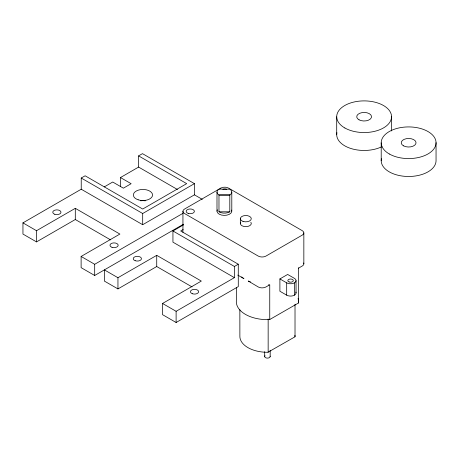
<?xml version="1.0" encoding="UTF-8"?>
<svg xmlns="http://www.w3.org/2000/svg" width="459" height="459" viewBox="0 0 459 459"><rect width="100%" height="100%" fill="white"/><g stroke="black" fill="none" stroke-linecap="round" stroke-linejoin="round"><path stroke-width="0.69" d="M81.232 189.223L81.232 178.029L85.122 175.786L142.692 209.034L186.681 183.64L138.601 155.882L142.474 153.645L194.438 183.64L194.438 194.834L142.692 224.709L81.232 189.223L22.95 222.873L22.95 234.067L36.519 241.904L75.299 219.517L110.602 239.896M120.476 186.641L120.47 177.547L138.601 167.076L138.601 155.882M142.692 224.709L142.692 213.515L194.438 183.64M236.402 287.552L236.391 300.421A31.12 17.97 0 0 0 269.605 319.602L298.465 303.015L298.476 268.119A31.12 17.97 0 0 0 298.511 267.804M298.465 303.015L298.476 302.929A31.12 17.97 0 0 0 298.08 298.557M104.279 186.893L112.719 182.022L123.385 188.179L131.136 183.698L120.47 177.547M22.95 222.873L36.519 230.711L75.299 208.323L119.891 234.067L81.117 256.455L81.117 267.649L94.686 275.486L183.502 224.21M81.117 256.455L94.686 264.292L183.078 213.257M192.028 286.909L156.726 266.53L117.952 288.918L104.382 281.08L104.382 269.886L117.952 277.724L156.726 255.336L201.317 281.08L162.543 303.468L162.543 314.662L176.113 322.499L238.284 286.605L238.284 264.218L234.4 266.461L234.4 277.655L172.94 242.168L172.94 230.975L183.411 224.933M183.17 229.546L180.697 230.975L238.284 264.218M162.543 303.468L176.113 311.305L234.4 277.655M269.749 319.596L269.749 284.781L265.979 286.955A5.485 3.167 0 0 1 258.222 286.955L248.273 281.023A31.12 17.97 0 0 0 250.482 281.935M295.854 292.096A5.485 3.167 0 0 1 293.301 295.659A5.485 3.167 0 0 1 286.68 295.154L279.898 291.236L279.898 278.923L287.65 274.448L294.437 278.361A5.485 3.167 0 0 1 294.437 282.842L294.437 295.154M298.465 268.199L302.234 266.025A5.485 3.167 0 0 0 303.651 262.967M239.85 309.756L239.879 336.103A27.557 15.91 0 0 0 267.913 352.282L295.017 336.797L295.017 304.219M229.804 195.006L218.977 195.006L218.977 211.794A7.401 4.274 0 0 0 229.804 211.794L229.804 195.006A7.401 4.274 0 0 0 229.804 189.177L219.063 189.119A7.401 4.274 0 0 0 218.977 195.006L229.827 195.018M218.977 211.794L229.804 211.794M194.438 194.834L202.293 199.372M138.601 167.076L177.438 189.498M279.898 278.923L286.68 282.842A5.485 3.167 0 0 0 294.437 282.842M81.232 178.029L142.692 213.515M172.94 230.975L234.4 266.461M237.756 275.084L243.947 278.653A31.12 17.97 0 0 1 241.635 276.915M295.017 336.797L294.982 336.654A27.557 15.91 0 0 0 294.919 335.271M436.05 142.646L436.05 160.552A27.42 15.83 0 0 1 407.013 176.457A27.42 15.83 0 0 1 381.423 158.688M391.544 116.62L391.544 130.947M381.211 142.847L381.211 160.759M336.705 116.821L336.705 134.734M303.841 232.891L303.841 263.787M296.044 280.604L296.044 292.917M286.68 282.842L286.68 295.154M270.173 350.274L270.173 356.528M268.154 319.016L268.154 352.305M264.688 351.663L264.688 356.528M240.332 218.645L240.332 223.516M231.795 192.091L231.795 211.123M216.987 192.091L216.987 211.123M182.94 211.289L182.94 232.352M176.113 311.305L176.113 322.499M156.726 255.336L156.726 266.53M117.952 277.724L117.952 288.918M94.686 264.292L94.686 275.486M75.299 208.323L75.299 219.517M36.519 230.711L36.519 241.904M381.888 146.691A27.42 15.83 0 0 1 351.095 148.561A27.42 15.83 0 0 1 336.917 132.662M140.649 200.818A9.599 5.542 0 0 1 145.291 200.824M269.06 284.809A31.12 17.97 0 0 1 268.521 284.821M222.787 189.343A4.114 2.375 0 0 1 226.775 189.343M250.849 222.231A5.485 3.167 0 0 1 245.858 226.654A5.485 3.167 0 0 1 240.751 222.276M270.116 356.195A2.743 1.584 0 0 1 267.006 358.089A2.743 1.584 0 0 1 265.055 355.736M231.577 210.084A7.401 4.274 0 0 1 224.135 215.391A7.401 4.274 0 0 1 217.348 209.797M220.802 188.115L184.547 209.052A5.485 3.167 0 0 0 184.547 213.527L258.222 256.065A5.485 3.167 0 0 0 265.979 256.065L302.234 235.128A5.485 3.167 0 0 0 302.234 230.653L228.559 188.115A5.485 3.167 0 0 0 220.802 188.115M344.864 127.986A27.42 15.83 0 0 0 390.655 120.717A27.42 15.83 0 0 0 356.861 101.456A27.42 15.83 0 0 0 344.864 127.986M359.047 119.828A7.401 4.274 0 0 0 371.331 117.705A7.401 4.274 0 0 0 362.002 112.627A7.401 4.274 0 0 0 359.047 119.828M403.553 145.853A7.401 4.274 0 0 0 415.837 143.73A7.401 4.274 0 0 0 406.508 138.652A7.401 4.274 0 0 0 403.553 145.853M389.37 154.012A27.42 15.83 0 0 0 435.161 146.742A27.42 15.83 0 0 0 401.367 127.482A27.42 15.83 0 0 0 389.37 154.012M112.019 247.315A4.114 2.375 0 0 0 118.187 245.261A4.114 2.375 0 0 0 112.019 243.207A4.114 2.375 0 0 0 112.019 247.315M138.153 199.797A9.599 5.542 0 0 0 152.56 195.006A9.599 5.542 0 0 0 138.17 190.204A9.599 5.542 0 0 0 138.153 199.797M54.822 214.296A4.114 2.375 0 0 0 60.99 212.242A4.114 2.375 0 0 0 54.822 210.182A4.114 2.375 0 0 0 54.822 214.296M135.221 260.729A4.114 2.375 0 0 0 141.452 258.733A4.114 2.375 0 0 0 135.348 256.615A4.114 2.375 0 0 0 135.221 260.729M192.476 293.771A4.114 2.375 0 0 0 198.649 291.712A4.114 2.375 0 0 0 192.476 289.658A4.114 2.375 0 0 0 192.476 293.771M188.167 213.383A4.114 2.375 0 0 0 194.381 211.375A4.114 2.375 0 0 0 188.259 209.275A4.114 2.375 0 0 0 188.167 213.383M289.124 281.952A2.743 1.584 0 0 0 293.301 280.644A2.743 1.584 0 0 0 289.25 279.21A2.743 1.584 0 0 0 289.124 281.952M243.023 221.404A5.485 3.167 0 0 0 251.297 218.708A5.485 3.167 0 0 0 243.121 215.919A5.485 3.167 0 0 0 243.023 221.404"/></g></svg>
